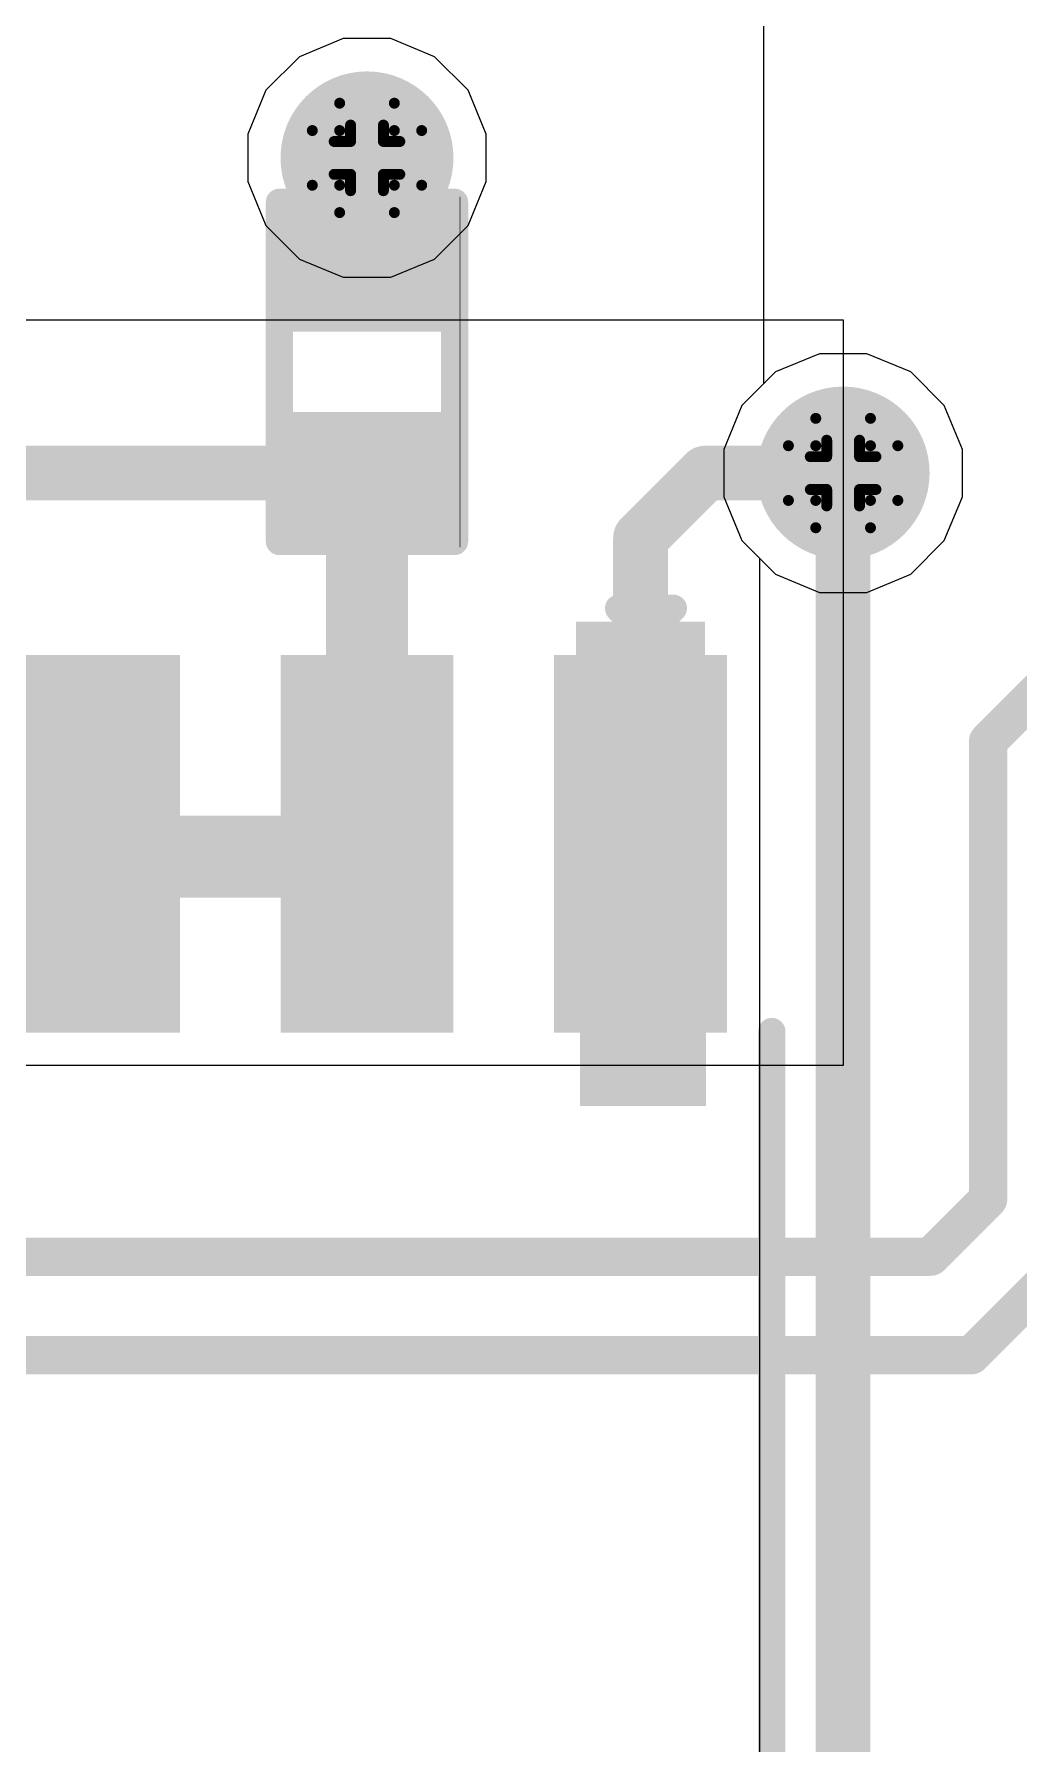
# Model space of a CAD drawing. Header units: inches. Extents: x -3 to 5259, y -3 to 5282.
# Drawn here: x 129.34 to 133.91, y 23.89 to 31.83 of the extents above; entities that cross this region are included whole.
import ezdxf

# ---------------------------------------------------------------- set-up
doc = ezdxf.new("R2010")
doc.units = ezdxf.units.IN
for name, color, linetype in [('Bottom Layer', 5, 'Continuous'), ('Bottom Solder', 6, 'Continuous'), ('Drill Drawing', 1, 'Continuous'), ('Layer 1', 16, 'Continuous'), ('Layer 2', 76, 'Continuous'), ('Top Layer', 1, 'Continuous'), ('Top Overlay', 2, 'Continuous'), ('Top Paste', 8, 'Continuous'), ('Top Solder', 216, 'Continuous'), ('Via Holes', 16, 'Continuous')]:
    doc.layers.add(name, color=color, linetype=linetype)

# ---------------------------------------------------------------- blocks, each defined once
blk = doc.blocks.new('SOIC_8_0_154___3_90___W______20')
at = {"layer": 'Top Layer'}
for points in [[(-3.475, 1.605), (-3.475, 2.205), (-1.925, 2.205), (-1.925, 1.605)], [(1.925, 1.605), (1.925, 2.205), (3.475, 2.205), (3.475, 1.605)], [(-3.475, 0.335), (-3.475, 0.935), (-1.925, 0.935), (-1.925, 0.335)], [(1.925, 0.335), (1.925, 0.935), (3.475, 0.935), (3.475, 0.335)], [(-3.475, -0.935), (-3.475, -0.335), (-1.925, -0.335), (-1.925, -0.935)], [(1.925, -0.935), (1.925, -0.335), (3.475, -0.335), (3.475, -0.935)], [(-3.475, -2.205), (-3.475, -1.605), (-1.925, -1.605), (-1.925, -2.205)], [(1.925, -2.205), (1.925, -1.605), (3.475, -1.605), (3.475, -2.205)]]:
    blk.add_hatch(color=1, dxfattribs=at).paths.add_polyline_path(points)
at = {"layer": 'Top Overlay'}
blk.add_hatch(color=2, dxfattribs=at).paths.add_polyline_path([(-1.8382, 1.6242), (-1.4826, 1.6242), (-1.4826, 2.2084), (-1.8382, 2.2084)])
at = {"layer": 'Top Paste'}
for points in [[(-3.475, 1.605), (-3.475, 2.205), (-1.925, 2.205), (-1.925, 1.605)], [(1.925, 1.605), (1.925, 2.205), (3.475, 2.205), (3.475, 1.605)], [(-3.475, 0.335), (-3.475, 0.935), (-1.925, 0.935), (-1.925, 0.335)], [(1.925, 0.335), (1.925, 0.935), (3.475, 0.935), (3.475, 0.335)], [(-3.475, -0.935), (-3.475, -0.335), (-1.925, -0.335), (-1.925, -0.935)], [(1.925, -0.935), (1.925, -0.335), (3.475, -0.335), (3.475, -0.935)], [(-3.475, -2.205), (-3.475, -1.605), (-1.925, -1.605), (-1.925, -2.205)], [(1.925, -2.205), (1.925, -1.605), (3.475, -1.605), (3.475, -2.205)]]:
    blk.add_hatch(color=8, dxfattribs=at).paths.add_polyline_path(points)
at = {"layer": 'Top Solder'}
for points in [[(-3.5766, 1.5034), (-3.5766, 2.3066), (-1.8234, 2.3066), (-1.8234, 1.5034)], [(1.8234, 1.5034), (1.8234, 2.3066), (3.5766, 2.3066), (3.5766, 1.5034)], [(-3.5766, 0.2334), (-3.5766, 1.0366), (-1.8234, 1.0366), (-1.8234, 0.2334)], [(1.8234, 0.2334), (1.8234, 1.0366), (3.5766, 1.0366), (3.5766, 0.2334)], [(-3.5766, -1.0366), (-3.5766, -0.2334), (-1.8234, -0.2334), (-1.8234, -1.0366)], [(1.8234, -1.0366), (1.8234, -0.2334), (3.5766, -0.2334), (3.5766, -1.0366)], [(-3.5766, -2.3066), (-3.5766, -1.5034), (-1.8234, -1.5034), (-1.8234, -2.3066)], [(1.8234, -2.3066), (1.8234, -1.5034), (3.5766, -1.5034), (3.5766, -2.3066)]]:
    blk.add_hatch(color=216, dxfattribs=at).paths.add_polyline_path(points)
at = {"layer": 'Top Overlay'}
for points in [[(1.8034, 2.5146, 0.127, 0.127, 0), (-1.8288, 2.5146, 0.127, 0.127, 0)], [(-3.794, 1.8034, 0.127, 0.127, 0), (-3.794, 2.0574, 0.127, 0.127, 0)], [(-3.667, 1.9304, 0.127, 0.127, 0), (-3.794, 2.0574, 0.127, 0.127, 0)], [(-3.794, 1.8034, 0.127, 0.127, 0), (-3.667, 1.9304, 0.127, 0.127, 0)], [(1.8034, -2.5146, 0.127, 0.127, 0), (-1.8288, -2.5146, 0.127, 0.127, 0)]]:
    blk.add_lwpolyline(points, format="xyseb", dxfattribs=at)
for points in [[(-1.8605, 2.5146, 0.0635, 0.0635, 1), (-1.7971, 2.5146, 0.0635, 0.0635, 1)], [(1.7716, 2.5146, 0.0635, 0.0635, 1), (1.8352, 2.5146, 0.0635, 0.0635, 1)], [(-3.8258, 2.0574, 0.0635, 0.0635, 1), (-3.7623, 2.0574, 0.0635, 0.0635, 1)], [(-3.8258, 2.0574, 0.0635, 0.0635, 1), (-3.7623, 2.0574, 0.0635, 0.0635, 1)], [(-3.6988, 1.9304, 0.0635, 0.0635, 1), (-3.6353, 1.9304, 0.0635, 0.0635, 1)], [(-3.6988, 1.9304, 0.0635, 0.0635, 1), (-3.6353, 1.9304, 0.0635, 0.0635, 1)], [(-3.8258, 1.8034, 0.0635, 0.0635, 1), (-3.7623, 1.8034, 0.0635, 0.0635, 1)], [(-3.8258, 1.8034, 0.0635, 0.0635, 1), (-3.7623, 1.8034, 0.0635, 0.0635, 1)], [(-1.8605, -2.5146, 0.0635, 0.0635, 1), (-1.7971, -2.5146, 0.0635, 0.0635, 1)], [(1.7716, -2.5146, 0.0635, 0.0635, 1), (1.8352, -2.5146, 0.0635, 0.0635, 1)]]:
    blk.add_lwpolyline(points, format="xyseb", close=True, dxfattribs=at)
blk = doc.blocks.new('R___0402_73')
at = {"layer": 'Top Layer'}
for points in [[(-0.6985, -0.3175), (-0.6985, 0.3175), (-0.2413, 0.3175), (-0.2413, -0.3175)], [(0.2413, -0.3175), (0.2413, 0.3175), (0.6985, 0.3175), (0.6985, -0.3175)]]:
    blk.add_hatch(color=1, dxfattribs=at).paths.add_polyline_path(points)
at = {"layer": 'Top Paste'}
for points in [[(-0.6985, -0.3175), (-0.6985, 0.3175), (-0.2413, 0.3175), (-0.2413, -0.3175)], [(0.2413, -0.3175), (0.2413, 0.3175), (0.6985, 0.3175), (0.6985, -0.3175)]]:
    blk.add_hatch(color=8, dxfattribs=at).paths.add_polyline_path(points)
at = {"layer": 'Top Solder'}
for points in [[(-0.7535, -0.3725), (-0.7535, 0.3725), (-0.1863, 0.3725), (-0.1863, -0.3725)], [(0.1863, -0.3725), (0.1863, 0.3725), (0.7535, 0.3725), (0.7535, -0.3725)]]:
    blk.add_hatch(color=216, dxfattribs=at).paths.add_polyline_path(points)
at = {"layer": 'Top Overlay'}
for points in [[(-0.7874, 0.4064, 0.127, 0.127, 0), (-0.7874, -0.4064, 0.127, 0.127, 0)], [(-0.7874, 0.4064, 0.127, 0.127, 0), (0.7874, 0.4064, 0.127, 0.127, 0)], [(0.7874, 0.4064, 0.127, 0.127, 0), (0.7874, -0.4064, 0.127, 0.127, 0)], [(-0.7874, -0.4064, 0.127, 0.127, 0), (0.7874, -0.4064, 0.127, 0.127, 0)], [(-0.8128, -0.4318, 0.00323, 0.00323, 0), (0.8128, -0.4318, 0.00323, 0.00323, 0)]]:
    blk.add_lwpolyline(points, format="xyseb", dxfattribs=at)
for points in [[(-0.8191, 0.4064, 0.0635, 0.0635, 1), (-0.7556, 0.4064, 0.0635, 0.0635, 1)], [(-0.8191, 0.4064, 0.0635, 0.0635, 1), (-0.7556, 0.4064, 0.0635, 0.0635, 1)], [(0.7556, 0.4064, 0.0635, 0.0635, 1), (0.8191, 0.4064, 0.0635, 0.0635, 1)], [(0.7556, 0.4064, 0.0635, 0.0635, 1), (0.8191, 0.4064, 0.0635, 0.0635, 1)], [(-0.8191, -0.4064, 0.0635, 0.0635, 1), (-0.7556, -0.4064, 0.0635, 0.0635, 1)], [(-0.8191, -0.4064, 0.0635, 0.0635, 1), (-0.7556, -0.4064, 0.0635, 0.0635, 1)], [(0.7556, -0.4064, 0.0635, 0.0635, 1), (0.8191, -0.4064, 0.0635, 0.0635, 1)], [(0.7556, -0.4064, 0.0635, 0.0635, 1), (0.8191, -0.4064, 0.0635, 0.0635, 1)], [(-0.8136, -0.4318, 0.00161, 0.00161, 1), (-0.812, -0.4318, 0.00161, 0.00161, 1)], [(0.812, -0.4318, 0.00161, 0.00161, 1), (0.8136, -0.4318, 0.00161, 0.00161, 1)]]:
    blk.add_lwpolyline(points, format="xyseb", close=True, dxfattribs=at)

msp = doc.modelspace()

# ---------------------------------------------------------------- hatches: boundary and pattern name
at = {"layer": 'Bottom Layer'}
h = msp.add_hatch(color=5, dxfattribs=at)
edge = h.paths.add_edge_path()
edge.add_arc((130.8852, 31.2522), 0.3, 0, 360)
h = msp.add_hatch(color=5, dxfattribs=at)
edge = h.paths.add_edge_path()
edge.add_arc((133.096, 29.7887), 0.3, 0, 360)
at = {"layer": 'Bottom Solder'}
h = msp.add_hatch(color=6, dxfattribs=at)
edge = h.paths.add_edge_path()
edge.add_arc((130.8852, 31.2522), 0.4016, 0, 360)
h = msp.add_hatch(color=6, dxfattribs=at)
edge = h.paths.add_edge_path()
edge.add_arc((133.096, 29.7887), 0.4016, 0, 360)
at = {"layer": 'Layer 1'}
h = msp.add_hatch(color=16, dxfattribs=at)
edge = h.paths.add_edge_path()
edge.add_arc((130.8852, 31.2522), 0.3, 0, 360)
h = msp.add_hatch(color=16, dxfattribs=at)
edge = h.paths.add_edge_path()
edge.add_arc((133.096, 29.7887), 0.3, 0, 360)
at = {"layer": 'Layer 2'}
h = msp.add_hatch(color=76, dxfattribs=at)
edge = h.paths.add_edge_path()
edge.add_arc((130.8852, 31.2522), 0.3, 0, 360)
h = msp.add_hatch(color=76, dxfattribs=at)
edge = h.paths.add_edge_path()
edge.add_arc((133.096, 29.7887), 0.3, 0, 360)
at = {"layer": 'Top Layer'}
h = msp.add_hatch(color=1, dxfattribs=at)
edge = h.paths.add_edge_path()
edge.add_arc((130.8852, 31.2522), 0.3, 0, 360)
for points in [[(130.5845, 30.7274), (131.1866, 30.7274), (131.1866, 31.2522), (130.5845, 31.2522)], [(131.8552, 28.5736), (132.4552, 28.5736), (132.4552, 29.0984), (131.8552, 29.0984)]]:
    msp.add_hatch(color=1, dxfattribs=at).paths.add_polyline_path(points)
h = msp.add_hatch(color=1, dxfattribs=at)
edge = h.paths.add_edge_path()
edge.add_arc((133.096, 29.7887), 0.3, 0, 360)
at = {"layer": 'Top Solder'}
h = msp.add_hatch(color=216, dxfattribs=at)
edge = h.paths.add_edge_path()
edge.add_arc((130.8852, 31.2522), 0.4016, 0, 360)
h = msp.add_hatch(color=216, dxfattribs=at)
edge = h.paths.add_edge_path()
edge.add_arc((133.096, 29.7887), 0.4016, 0, 360)
at = {"layer": 'Via Holes'}
h = msp.add_hatch(color=7, dxfattribs=at)
edge = h.paths.add_edge_path()
edge.add_arc((130.8852, 31.2522), 0.15, 0, 360)
h = msp.add_hatch(color=7, dxfattribs=at)
edge = h.paths.add_edge_path()
edge.add_arc((133.096, 29.7887), 0.15, 0, 360)

# ---------------------------------------------------------------- linework, layer by layer
at = {"layer": 'Bottom Layer'}
for p, q in [((132.9858, 30.3427), (132.7822, 30.2583)), ((132.9858, 30.3427), (132.7822, 30.2583)), ((133.2062, 30.3427), (132.9858, 30.3427)), ((133.2062, 30.3427), (132.9858, 30.3427)), ((133.4098, 30.2583), (133.2062, 30.3427)), ((133.4098, 30.2583), (133.2062, 30.3427)), ((132.7822, 30.2583), (132.6263, 30.1025)), ((132.7822, 30.2583), (132.6263, 30.1025)), ((133.5657, 30.1025), (133.4098, 30.2583)), ((133.5657, 30.1025), (133.4098, 30.2583)), ((132.6263, 30.1025), (132.542, 29.8989)), ((132.6263, 30.1025), (132.542, 29.8989)), ((133.65, 29.8989), (133.5657, 30.1025)), ((133.65, 29.8989), (133.5657, 30.1025)), ((132.542, 29.8989), (132.542, 29.6785)), ((132.542, 29.8989), (132.542, 29.6785)), ((133.65, 29.6785), (133.65, 29.8989)), ((133.65, 29.6785), (133.65, 29.8989)), ((132.542, 29.6785), (132.6263, 29.4749)), ((132.542, 29.6785), (132.6263, 29.4749)), ((133.5657, 29.4749), (133.65, 29.6785)), ((133.5657, 29.4749), (133.65, 29.6785)), ((132.6263, 29.4749), (132.7822, 29.319)), ((132.6263, 29.4749), (132.7822, 29.319)), ((133.4098, 29.319), (133.5657, 29.4749)), ((133.4098, 29.319), (133.5657, 29.4749)), ((132.7822, 29.319), (132.9858, 29.2347)), ((132.7822, 29.319), (132.9858, 29.2347)), ((133.2062, 29.2347), (133.4098, 29.319)), ((133.2062, 29.2347), (133.4098, 29.319)), ((132.9858, 29.2347), (133.2062, 29.2347)), ((132.9858, 29.2347), (133.2062, 29.2347))]:
    msp.add_line(p, q, dxfattribs=at)
at = {"layer": 'Drill Drawing'}
for points in [[(130.7582, 31.3792, 0.0508, 0.0508, 0), (130.7582, 31.5062, 0.0508, 0.0508, 0)], [(130.7582, 31.5062, 0.0508, 0.0508, 0), (131.0122, 31.5062, 0.0508, 0.0508, 0)], [(131.0122, 31.3792, 0.0508, 0.0508, 0), (131.0122, 31.5062, 0.0508, 0.0508, 0)], [(130.6312, 31.1252, 0.0508, 0.0508, 0), (130.6312, 31.3792, 0.0508, 0.0508, 0)], [(130.6312, 31.3792, 0.0508, 0.0508, 0), (130.7582, 31.3792, 0.0508, 0.0508, 0)], [(130.809, 31.3284, 0.0508, 0.0508, 0), (130.809, 31.4046, 0.0508, 0.0508, 0)], [(130.809, 31.4046, 0.0508, 0.0508, 0), (130.9614, 31.4046, 0.0508, 0.0508, 0)], [(130.9614, 31.3284, 0.0508, 0.0508, 0), (130.9614, 31.4046, 0.0508, 0.0508, 0)], [(131.0122, 31.3792, 0.0508, 0.0508, 0), (131.1392, 31.3792, 0.0508, 0.0508, 0)], [(131.1392, 31.1252, 0.0508, 0.0508, 0), (131.1392, 31.3792, 0.0508, 0.0508, 0)], [(130.7328, 31.176, 0.0508, 0.0508, 0), (130.7328, 31.3284, 0.0508, 0.0508, 0)], [(130.7328, 31.3284, 0.0508, 0.0508, 0), (130.809, 31.3284, 0.0508, 0.0508, 0)], [(130.9614, 31.3284, 0.0508, 0.0508, 0), (131.0376, 31.3284, 0.0508, 0.0508, 0)], [(131.0376, 31.176, 0.0508, 0.0508, 0), (131.0376, 31.3284, 0.0508, 0.0508, 0)], [(130.7328, 31.176, 0.0508, 0.0508, 0), (130.809, 31.176, 0.0508, 0.0508, 0)], [(130.809, 31.0998, 0.0508, 0.0508, 0), (130.809, 31.176, 0.0508, 0.0508, 0)], [(130.9614, 31.176, 0.0508, 0.0508, 0), (131.0376, 31.176, 0.0508, 0.0508, 0)], [(130.9614, 31.0998, 0.0508, 0.0508, 0), (130.9614, 31.176, 0.0508, 0.0508, 0)], [(130.6312, 31.1252, 0.0508, 0.0508, 0), (130.7582, 31.1252, 0.0508, 0.0508, 0)], [(130.7582, 30.9982, 0.0508, 0.0508, 0), (130.7582, 31.1252, 0.0508, 0.0508, 0)], [(130.809, 31.0998, 0.0508, 0.0508, 0), (130.9614, 31.0998, 0.0508, 0.0508, 0)], [(131.0122, 31.1252, 0.0508, 0.0508, 0), (131.1392, 31.1252, 0.0508, 0.0508, 0)], [(131.0122, 30.9982, 0.0508, 0.0508, 0), (131.0122, 31.1252, 0.0508, 0.0508, 0)], [(130.7582, 30.9982, 0.0508, 0.0508, 0), (131.0122, 30.9982, 0.0508, 0.0508, 0)], [(132.969, 29.9157, 0.0508, 0.0508, 0), (132.969, 30.0427, 0.0508, 0.0508, 0)], [(132.969, 30.0427, 0.0508, 0.0508, 0), (133.223, 30.0427, 0.0508, 0.0508, 0)], [(133.223, 29.9157, 0.0508, 0.0508, 0), (133.223, 30.0427, 0.0508, 0.0508, 0)], [(132.842, 29.6617, 0.0508, 0.0508, 0), (132.842, 29.9157, 0.0508, 0.0508, 0)], [(132.842, 29.9157, 0.0508, 0.0508, 0), (132.969, 29.9157, 0.0508, 0.0508, 0)], [(133.0198, 29.8649, 0.0508, 0.0508, 0), (133.0198, 29.9411, 0.0508, 0.0508, 0)], [(133.0198, 29.9411, 0.0508, 0.0508, 0), (133.1722, 29.9411, 0.0508, 0.0508, 0)], [(133.1722, 29.8649, 0.0508, 0.0508, 0), (133.1722, 29.9411, 0.0508, 0.0508, 0)], [(133.223, 29.9157, 0.0508, 0.0508, 0), (133.35, 29.9157, 0.0508, 0.0508, 0)], [(133.35, 29.6617, 0.0508, 0.0508, 0), (133.35, 29.9157, 0.0508, 0.0508, 0)], [(132.9436, 29.7125, 0.0508, 0.0508, 0), (132.9436, 29.8649, 0.0508, 0.0508, 0)], [(132.9436, 29.8649, 0.0508, 0.0508, 0), (133.0198, 29.8649, 0.0508, 0.0508, 0)], [(133.1722, 29.8649, 0.0508, 0.0508, 0), (133.2484, 29.8649, 0.0508, 0.0508, 0)], [(133.2484, 29.7125, 0.0508, 0.0508, 0), (133.2484, 29.8649, 0.0508, 0.0508, 0)], [(132.9436, 29.7125, 0.0508, 0.0508, 0), (133.0198, 29.7125, 0.0508, 0.0508, 0)], [(133.0198, 29.6363, 0.0508, 0.0508, 0), (133.0198, 29.7125, 0.0508, 0.0508, 0)], [(133.1722, 29.7125, 0.0508, 0.0508, 0), (133.2484, 29.7125, 0.0508, 0.0508, 0)], [(133.1722, 29.6363, 0.0508, 0.0508, 0), (133.1722, 29.7125, 0.0508, 0.0508, 0)], [(132.842, 29.6617, 0.0508, 0.0508, 0), (132.969, 29.6617, 0.0508, 0.0508, 0)], [(132.969, 29.5347, 0.0508, 0.0508, 0), (132.969, 29.6617, 0.0508, 0.0508, 0)], [(133.0198, 29.6363, 0.0508, 0.0508, 0), (133.1722, 29.6363, 0.0508, 0.0508, 0)], [(133.223, 29.6617, 0.0508, 0.0508, 0), (133.35, 29.6617, 0.0508, 0.0508, 0)], [(133.223, 29.5347, 0.0508, 0.0508, 0), (133.223, 29.6617, 0.0508, 0.0508, 0)], [(132.969, 29.5347, 0.0508, 0.0508, 0), (133.223, 29.5347, 0.0508, 0.0508, 0)]]:
    msp.add_lwpolyline(points, format="xyseb", dxfattribs=at)
for points in [[(130.7455, 31.5062, 0.0254, 0.0254, 1), (130.7709, 31.5062, 0.0254, 0.0254, 1)], [(130.7455, 31.5062, 0.0254, 0.0254, 1), (130.7709, 31.5062, 0.0254, 0.0254, 1)], [(130.9995, 31.5062, 0.0254, 0.0254, 1), (131.0249, 31.5062, 0.0254, 0.0254, 1)], [(130.9995, 31.5062, 0.0254, 0.0254, 1), (131.0249, 31.5062, 0.0254, 0.0254, 1)], [(130.6185, 31.3792, 0.0254, 0.0254, 1), (130.6439, 31.3792, 0.0254, 0.0254, 1)], [(130.6185, 31.3792, 0.0254, 0.0254, 1), (130.6439, 31.3792, 0.0254, 0.0254, 1)], [(130.7455, 31.3792, 0.0254, 0.0254, 1), (130.7709, 31.3792, 0.0254, 0.0254, 1)], [(130.7455, 31.3792, 0.0254, 0.0254, 1), (130.7709, 31.3792, 0.0254, 0.0254, 1)], [(130.7963, 31.4046, 0.0254, 0.0254, 1), (130.8217, 31.4046, 0.0254, 0.0254, 1)], [(130.7963, 31.4046, 0.0254, 0.0254, 1), (130.8217, 31.4046, 0.0254, 0.0254, 1)], [(130.9487, 31.4046, 0.0254, 0.0254, 1), (130.9741, 31.4046, 0.0254, 0.0254, 1)], [(130.9487, 31.4046, 0.0254, 0.0254, 1), (130.9741, 31.4046, 0.0254, 0.0254, 1)], [(130.9995, 31.3792, 0.0254, 0.0254, 1), (131.0249, 31.3792, 0.0254, 0.0254, 1)], [(130.9995, 31.3792, 0.0254, 0.0254, 1), (131.0249, 31.3792, 0.0254, 0.0254, 1)], [(131.1265, 31.3792, 0.0254, 0.0254, 1), (131.1519, 31.3792, 0.0254, 0.0254, 1)], [(131.1265, 31.3792, 0.0254, 0.0254, 1), (131.1519, 31.3792, 0.0254, 0.0254, 1)], [(130.7201, 31.3284, 0.0254, 0.0254, 1), (130.7455, 31.3284, 0.0254, 0.0254, 1)], [(130.7201, 31.3284, 0.0254, 0.0254, 1), (130.7455, 31.3284, 0.0254, 0.0254, 1)], [(130.7963, 31.3284, 0.0254, 0.0254, 1), (130.8217, 31.3284, 0.0254, 0.0254, 1)], [(130.7963, 31.3284, 0.0254, 0.0254, 1), (130.8217, 31.3284, 0.0254, 0.0254, 1)], [(130.9487, 31.3284, 0.0254, 0.0254, 1), (130.9741, 31.3284, 0.0254, 0.0254, 1)], [(130.9487, 31.3284, 0.0254, 0.0254, 1), (130.9741, 31.3284, 0.0254, 0.0254, 1)], [(131.0249, 31.3284, 0.0254, 0.0254, 1), (131.0503, 31.3284, 0.0254, 0.0254, 1)], [(131.0249, 31.3284, 0.0254, 0.0254, 1), (131.0503, 31.3284, 0.0254, 0.0254, 1)], [(130.7201, 31.176, 0.0254, 0.0254, 1), (130.7455, 31.176, 0.0254, 0.0254, 1)], [(130.7201, 31.176, 0.0254, 0.0254, 1), (130.7455, 31.176, 0.0254, 0.0254, 1)], [(130.7963, 31.176, 0.0254, 0.0254, 1), (130.8217, 31.176, 0.0254, 0.0254, 1)], [(130.7963, 31.176, 0.0254, 0.0254, 1), (130.8217, 31.176, 0.0254, 0.0254, 1)], [(130.9487, 31.176, 0.0254, 0.0254, 1), (130.9741, 31.176, 0.0254, 0.0254, 1)], [(130.9487, 31.176, 0.0254, 0.0254, 1), (130.9741, 31.176, 0.0254, 0.0254, 1)], [(131.0249, 31.176, 0.0254, 0.0254, 1), (131.0503, 31.176, 0.0254, 0.0254, 1)], [(131.0249, 31.176, 0.0254, 0.0254, 1), (131.0503, 31.176, 0.0254, 0.0254, 1)], [(130.6185, 31.1252, 0.0254, 0.0254, 1), (130.6439, 31.1252, 0.0254, 0.0254, 1)], [(130.6185, 31.1252, 0.0254, 0.0254, 1), (130.6439, 31.1252, 0.0254, 0.0254, 1)], [(130.7455, 31.1252, 0.0254, 0.0254, 1), (130.7709, 31.1252, 0.0254, 0.0254, 1)], [(130.7455, 31.1252, 0.0254, 0.0254, 1), (130.7709, 31.1252, 0.0254, 0.0254, 1)], [(130.7963, 31.0998, 0.0254, 0.0254, 1), (130.8217, 31.0998, 0.0254, 0.0254, 1)], [(130.7963, 31.0998, 0.0254, 0.0254, 1), (130.8217, 31.0998, 0.0254, 0.0254, 1)], [(130.9487, 31.0998, 0.0254, 0.0254, 1), (130.9741, 31.0998, 0.0254, 0.0254, 1)], [(130.9487, 31.0998, 0.0254, 0.0254, 1), (130.9741, 31.0998, 0.0254, 0.0254, 1)], [(130.9995, 31.1252, 0.0254, 0.0254, 1), (131.0249, 31.1252, 0.0254, 0.0254, 1)], [(130.9995, 31.1252, 0.0254, 0.0254, 1), (131.0249, 31.1252, 0.0254, 0.0254, 1)], [(131.1265, 31.1252, 0.0254, 0.0254, 1), (131.1519, 31.1252, 0.0254, 0.0254, 1)], [(131.1265, 31.1252, 0.0254, 0.0254, 1), (131.1519, 31.1252, 0.0254, 0.0254, 1)], [(130.7455, 30.9982, 0.0254, 0.0254, 1), (130.7709, 30.9982, 0.0254, 0.0254, 1)], [(130.7455, 30.9982, 0.0254, 0.0254, 1), (130.7709, 30.9982, 0.0254, 0.0254, 1)], [(130.9995, 30.9982, 0.0254, 0.0254, 1), (131.0249, 30.9982, 0.0254, 0.0254, 1)], [(130.9995, 30.9982, 0.0254, 0.0254, 1), (131.0249, 30.9982, 0.0254, 0.0254, 1)], [(132.9563, 30.0427, 0.0254, 0.0254, 1), (132.9817, 30.0427, 0.0254, 0.0254, 1)], [(132.9563, 30.0427, 0.0254, 0.0254, 1), (132.9817, 30.0427, 0.0254, 0.0254, 1)], [(133.2103, 30.0427, 0.0254, 0.0254, 1), (133.2357, 30.0427, 0.0254, 0.0254, 1)], [(133.2103, 30.0427, 0.0254, 0.0254, 1), (133.2357, 30.0427, 0.0254, 0.0254, 1)], [(132.8293, 29.9157, 0.0254, 0.0254, 1), (132.8547, 29.9157, 0.0254, 0.0254, 1)], [(132.8293, 29.9157, 0.0254, 0.0254, 1), (132.8547, 29.9157, 0.0254, 0.0254, 1)], [(132.9563, 29.9157, 0.0254, 0.0254, 1), (132.9817, 29.9157, 0.0254, 0.0254, 1)], [(132.9563, 29.9157, 0.0254, 0.0254, 1), (132.9817, 29.9157, 0.0254, 0.0254, 1)], [(133.0071, 29.9411, 0.0254, 0.0254, 1), (133.0325, 29.9411, 0.0254, 0.0254, 1)], [(133.0071, 29.9411, 0.0254, 0.0254, 1), (133.0325, 29.9411, 0.0254, 0.0254, 1)], [(133.1595, 29.9411, 0.0254, 0.0254, 1), (133.1849, 29.9411, 0.0254, 0.0254, 1)], [(133.1595, 29.9411, 0.0254, 0.0254, 1), (133.1849, 29.9411, 0.0254, 0.0254, 1)], [(133.2103, 29.9157, 0.0254, 0.0254, 1), (133.2357, 29.9157, 0.0254, 0.0254, 1)], [(133.2103, 29.9157, 0.0254, 0.0254, 1), (133.2357, 29.9157, 0.0254, 0.0254, 1)], [(133.3373, 29.9157, 0.0254, 0.0254, 1), (133.3627, 29.9157, 0.0254, 0.0254, 1)], [(133.3373, 29.9157, 0.0254, 0.0254, 1), (133.3627, 29.9157, 0.0254, 0.0254, 1)], [(132.9309, 29.8649, 0.0254, 0.0254, 1), (132.9563, 29.8649, 0.0254, 0.0254, 1)], [(132.9309, 29.8649, 0.0254, 0.0254, 1), (132.9563, 29.8649, 0.0254, 0.0254, 1)], [(133.0071, 29.8649, 0.0254, 0.0254, 1), (133.0325, 29.8649, 0.0254, 0.0254, 1)], [(133.0071, 29.8649, 0.0254, 0.0254, 1), (133.0325, 29.8649, 0.0254, 0.0254, 1)], [(133.1595, 29.8649, 0.0254, 0.0254, 1), (133.1849, 29.8649, 0.0254, 0.0254, 1)], [(133.1595, 29.8649, 0.0254, 0.0254, 1), (133.1849, 29.8649, 0.0254, 0.0254, 1)], [(133.2357, 29.8649, 0.0254, 0.0254, 1), (133.2611, 29.8649, 0.0254, 0.0254, 1)], [(133.2357, 29.8649, 0.0254, 0.0254, 1), (133.2611, 29.8649, 0.0254, 0.0254, 1)], [(132.9309, 29.7125, 0.0254, 0.0254, 1), (132.9563, 29.7125, 0.0254, 0.0254, 1)], [(132.9309, 29.7125, 0.0254, 0.0254, 1), (132.9563, 29.7125, 0.0254, 0.0254, 1)], [(133.0071, 29.7125, 0.0254, 0.0254, 1), (133.0325, 29.7125, 0.0254, 0.0254, 1)], [(133.0071, 29.7125, 0.0254, 0.0254, 1), (133.0325, 29.7125, 0.0254, 0.0254, 1)], [(133.1595, 29.7125, 0.0254, 0.0254, 1), (133.1849, 29.7125, 0.0254, 0.0254, 1)], [(133.1595, 29.7125, 0.0254, 0.0254, 1), (133.1849, 29.7125, 0.0254, 0.0254, 1)], [(133.2357, 29.7125, 0.0254, 0.0254, 1), (133.2611, 29.7125, 0.0254, 0.0254, 1)], [(133.2357, 29.7125, 0.0254, 0.0254, 1), (133.2611, 29.7125, 0.0254, 0.0254, 1)], [(132.8293, 29.6617, 0.0254, 0.0254, 1), (132.8547, 29.6617, 0.0254, 0.0254, 1)], [(132.8293, 29.6617, 0.0254, 0.0254, 1), (132.8547, 29.6617, 0.0254, 0.0254, 1)], [(132.9563, 29.6617, 0.0254, 0.0254, 1), (132.9817, 29.6617, 0.0254, 0.0254, 1)], [(132.9563, 29.6617, 0.0254, 0.0254, 1), (132.9817, 29.6617, 0.0254, 0.0254, 1)], [(133.0071, 29.6363, 0.0254, 0.0254, 1), (133.0325, 29.6363, 0.0254, 0.0254, 1)], [(133.0071, 29.6363, 0.0254, 0.0254, 1), (133.0325, 29.6363, 0.0254, 0.0254, 1)], [(133.1595, 29.6363, 0.0254, 0.0254, 1), (133.1849, 29.6363, 0.0254, 0.0254, 1)], [(133.1595, 29.6363, 0.0254, 0.0254, 1), (133.1849, 29.6363, 0.0254, 0.0254, 1)], [(133.2103, 29.6617, 0.0254, 0.0254, 1), (133.2357, 29.6617, 0.0254, 0.0254, 1)], [(133.2103, 29.6617, 0.0254, 0.0254, 1), (133.2357, 29.6617, 0.0254, 0.0254, 1)], [(133.3373, 29.6617, 0.0254, 0.0254, 1), (133.3627, 29.6617, 0.0254, 0.0254, 1)], [(133.3373, 29.6617, 0.0254, 0.0254, 1), (133.3627, 29.6617, 0.0254, 0.0254, 1)], [(132.9563, 29.5347, 0.0254, 0.0254, 1), (132.9817, 29.5347, 0.0254, 0.0254, 1)], [(132.9563, 29.5347, 0.0254, 0.0254, 1), (132.9817, 29.5347, 0.0254, 0.0254, 1)], [(133.2103, 29.5347, 0.0254, 0.0254, 1), (133.2357, 29.5347, 0.0254, 0.0254, 1)], [(133.2103, 29.5347, 0.0254, 0.0254, 1), (133.2357, 29.5347, 0.0254, 0.0254, 1)]]:
    msp.add_lwpolyline(points, format="xyseb", close=True, dxfattribs=at)
at = {"layer": 'Layer 1'}
for p, q in [((132.9858, 30.3427), (132.7822, 30.2583)), ((133.2062, 30.3427), (132.9858, 30.3427)), ((133.4098, 30.2583), (133.2062, 30.3427)), ((132.7822, 30.2583), (132.6263, 30.1025)), ((133.5657, 30.1025), (133.4098, 30.2583)), ((132.6263, 30.1025), (132.542, 29.8989)), ((133.65, 29.8989), (133.5657, 30.1025)), ((132.542, 29.8989), (132.542, 29.6785)), ((133.65, 29.6785), (133.65, 29.8989)), ((132.542, 29.6785), (132.6263, 29.4749)), ((133.5657, 29.4749), (133.65, 29.6785)), ((132.6263, 29.4749), (132.7822, 29.319)), ((133.4098, 29.319), (133.5657, 29.4749)), ((132.7822, 29.319), (132.9858, 29.2347)), ((133.2062, 29.2347), (133.4098, 29.319)), ((132.9858, 29.2347), (133.2062, 29.2347))]:
    msp.add_line(p, q, dxfattribs=at)
at = {"layer": 'Layer 2'}
for p, q in [((132.7263, 33.4003), (132.7263, 30.2024)), ((130.775, 31.8062), (130.5714, 31.7219)), ((130.9954, 31.8062), (130.775, 31.8062)), ((131.199, 31.7219), (130.9954, 31.8062)), ((130.5714, 31.7219), (130.4155, 31.5661)), ((131.3548, 31.5661), (131.199, 31.7219)), ((130.4155, 31.5661), (130.3312, 31.3624)), ((131.4392, 31.3624), (131.3548, 31.5661)), ((130.3312, 31.3624), (130.3312, 31.142)), ((131.4392, 31.142), (131.4392, 31.3624)), ((130.3312, 31.142), (130.4155, 30.9384)), ((131.3548, 30.9384), (131.4392, 31.142)), ((130.4155, 30.9384), (130.5714, 30.7826)), ((131.199, 30.7826), (131.3548, 30.9384)), ((130.5714, 30.7826), (130.775, 30.6982)), ((130.9954, 30.6982), (131.199, 30.7826)), ((130.775, 30.6982), (130.9954, 30.6982)), ((132.7263, 30.2024), (132.6263, 30.1025)), ((132.6263, 30.1025), (132.542, 29.8989)), ((132.542, 29.8989), (132.542, 29.6785)), ((132.542, 29.6785), (132.6263, 29.4749)), ((132.6263, 29.4749), (132.7075, 29.3937)), ((132.7075, 29.3937), (132.7075, 19.7182))]:
    msp.add_line(p, q, dxfattribs=at)
msp.add_lwpolyline([(133.096, 15.9213, 0.254, 0.254, 0), (133.096, 29.7887, 0.254, 0.254, 0)], format="xyseb", dxfattribs=at)
msp.add_lwpolyline([(133.0325, 29.7887, 0.127, 0.127, 1), (133.1595, 29.7887, 0.127, 0.127, 1)], format="xyseb", close=True, dxfattribs=at)
at = {"layer": 'Top Layer'}
for p, q in [((119.6969, 30.4999), (133.096, 30.4999)), ((133.096, 30.4999), (133.096, 27.0376)), ((133.096, 27.0376), (119.6968, 27.0376))]:
    msp.add_line(p, q, dxfattribs=at)
for points in [[(130.8852, 30.7285, 0.381, 0.381, 0), (130.8852, 31.2522, 0.381, 0.381, 0)], [(130.8841, 30.7274, 0.2032, 0.2032, 0), (130.8852, 30.7285, 0.2032, 0.2032, 0)], [(130.8846, 29.7881, 0.381, 0.381, 0), (130.8846, 29.7887, 0.381, 0.381, 0)], [(130.8846, 28.0661, 0.381, 0.381, 0), (130.8846, 29.7881, 0.381, 0.381, 0)], [(126.8727, 29.7887, 0.254, 0.254, 0), (130.8846, 29.7887, 0.254, 0.254, 0)], [(130.8846, 29.7887, 0.254, 0.254, 0), (130.8852, 29.7887, 0.254, 0.254, 0)], [(130.8841, 29.7876, 0.2032, 0.2032, 0), (130.8846, 29.7881, 0.2032, 0.2032, 0)], [(130.8846, 29.7881, 0.2032, 0.2032, 0), (130.8852, 29.7887, 0.2032, 0.2032, 0)], [(132.1552, 29.4876, 0.254, 0.254, 0), (132.4563, 29.7887, 0.254, 0.254, 0)], [(132.4563, 29.7887, 0.254, 0.254, 0), (133.096, 29.7887, 0.254, 0.254, 0)], [(132.1552, 28.0667, 0.254, 0.254, 0), (132.1552, 29.4876, 0.254, 0.254, 0)], [(133.7692, 28.5434, 0.1778, 0.1778, 0), (134.3758, 29.15, 0.1778, 0.1778, 0)], [(133.7692, 26.4168, 0.1778, 0.1778, 0), (133.7692, 28.5434, 0.1778, 0.1778, 0)], [(129.6152, 28.0667, 0.381, 0.381, 0), (129.6749, 28.0069, 0.381, 0.381, 0)], [(129.6749, 28.0069, 0.381, 0.381, 0), (130.8254, 28.0069, 0.381, 0.381, 0)], [(130.8254, 28.0069, 0.381, 0.381, 0), (130.8846, 28.0661, 0.381, 0.381, 0)], [(133.5025, 26.15, 0.1778, 0.1778, 0), (133.7692, 26.4168, 0.1778, 0.1778, 0)], [(133.6918, 25.6928, 0.1778, 0.1778, 0), (134.2264, 26.2274, 0.1778, 0.1778, 0)], [(127.5377, 26.15, 0.1778, 0.1778, 0), (133.5025, 26.15, 0.1778, 0.1778, 0)], [(127.7271, 25.6928, 0.1778, 0.1778, 0), (133.6918, 25.6928, 0.1778, 0.1778, 0)]]:
    msp.add_lwpolyline(points, format="xyseb", dxfattribs=at)
for points in [[(130.7899, 31.2522, 0.1905, 0.1905, 1), (130.9804, 31.2522, 0.1905, 0.1905, 1)], [(130.7899, 30.7285, 0.1905, 0.1905, 1), (130.9804, 30.7285, 0.1905, 0.1905, 1)], [(130.8333, 30.7274, 0.1016, 0.1016, 1), (130.9349, 30.7274, 0.1016, 0.1016, 1)], [(130.8344, 30.7285, 0.1016, 0.1016, 1), (130.936, 30.7285, 0.1016, 0.1016, 1)], [(130.7894, 29.7887, 0.1905, 0.1905, 1), (130.9799, 29.7887, 0.1905, 0.1905, 1)], [(130.7894, 29.7881, 0.1905, 0.1905, 1), (130.9799, 29.7881, 0.1905, 0.1905, 1)], [(130.7894, 29.7881, 0.1905, 0.1905, 1), (130.9799, 29.7881, 0.1905, 0.1905, 1)], [(130.8211, 29.7887, 0.127, 0.127, 1), (130.9481, 29.7887, 0.127, 0.127, 1)], [(130.8211, 29.7887, 0.127, 0.127, 1), (130.9481, 29.7887, 0.127, 0.127, 1)], [(130.8217, 29.7887, 0.127, 0.127, 1), (130.9487, 29.7887, 0.127, 0.127, 1)], [(130.8333, 29.7876, 0.1016, 0.1016, 1), (130.9349, 29.7876, 0.1016, 0.1016, 1)], [(130.8338, 29.7881, 0.1016, 0.1016, 1), (130.9354, 29.7881, 0.1016, 0.1016, 1)], [(130.8338, 29.7881, 0.1016, 0.1016, 1), (130.9354, 29.7881, 0.1016, 0.1016, 1)], [(130.8344, 29.7887, 0.1016, 0.1016, 1), (130.936, 29.7887, 0.1016, 0.1016, 1)], [(132.3928, 29.7887, 0.127, 0.127, 1), (132.5198, 29.7887, 0.127, 0.127, 1)], [(132.3928, 29.7887, 0.127, 0.127, 1), (132.5198, 29.7887, 0.127, 0.127, 1)], [(133.0325, 29.7887, 0.127, 0.127, 1), (133.1595, 29.7887, 0.127, 0.127, 1)], [(132.0917, 29.4876, 0.127, 0.127, 1), (132.2187, 29.4876, 0.127, 0.127, 1)], [(132.0917, 29.4876, 0.127, 0.127, 1), (132.2187, 29.4876, 0.127, 0.127, 1)], [(133.7248, 28.5434, 0.0889, 0.0889, 1), (133.8137, 28.5434, 0.0889, 0.0889, 1)], [(133.7248, 28.5434, 0.0889, 0.0889, 1), (133.8137, 28.5434, 0.0889, 0.0889, 1)], [(129.5199, 28.0667, 0.1905, 0.1905, 1), (129.7104, 28.0667, 0.1905, 0.1905, 1)], [(129.5797, 28.0069, 0.1905, 0.1905, 1), (129.7702, 28.0069, 0.1905, 0.1905, 1)], [(129.5797, 28.0069, 0.1905, 0.1905, 1), (129.7702, 28.0069, 0.1905, 0.1905, 1)], [(130.7302, 28.0069, 0.1905, 0.1905, 1), (130.9207, 28.0069, 0.1905, 0.1905, 1)], [(130.7302, 28.0069, 0.1905, 0.1905, 1), (130.9207, 28.0069, 0.1905, 0.1905, 1)], [(130.7894, 28.0661, 0.1905, 0.1905, 1), (130.9799, 28.0661, 0.1905, 0.1905, 1)], [(130.7894, 28.0661, 0.1905, 0.1905, 1), (130.9799, 28.0661, 0.1905, 0.1905, 1)], [(132.0917, 28.0667, 0.127, 0.127, 1), (132.2187, 28.0667, 0.127, 0.127, 1)], [(133.7248, 26.4168, 0.0889, 0.0889, 1), (133.8137, 26.4168, 0.0889, 0.0889, 1)], [(133.7248, 26.4168, 0.0889, 0.0889, 1), (133.8137, 26.4168, 0.0889, 0.0889, 1)], [(133.458, 26.15, 0.0889, 0.0889, 1), (133.5469, 26.15, 0.0889, 0.0889, 1)], [(133.458, 26.15, 0.0889, 0.0889, 1), (133.5469, 26.15, 0.0889, 0.0889, 1)], [(133.6474, 25.6928, 0.0889, 0.0889, 1), (133.7363, 25.6928, 0.0889, 0.0889, 1)], [(133.6474, 25.6928, 0.0889, 0.0889, 1), (133.7363, 25.6928, 0.0889, 0.0889, 1)]]:
    msp.add_lwpolyline(points, format="xyseb", close=True, dxfattribs=at)

# ---------------------------------------------------------------- block references
for name, p, rotation in [('R___0402_73', (130.8852, 30.2586), 90), ('SOIC_8_0_154___3_90___W______20', (130.2502, 25.3667), 270)]:
    msp.add_blockref(name, p, dxfattribs=dict(rotation=rotation))

doc.saveas('drawing.dxf')
